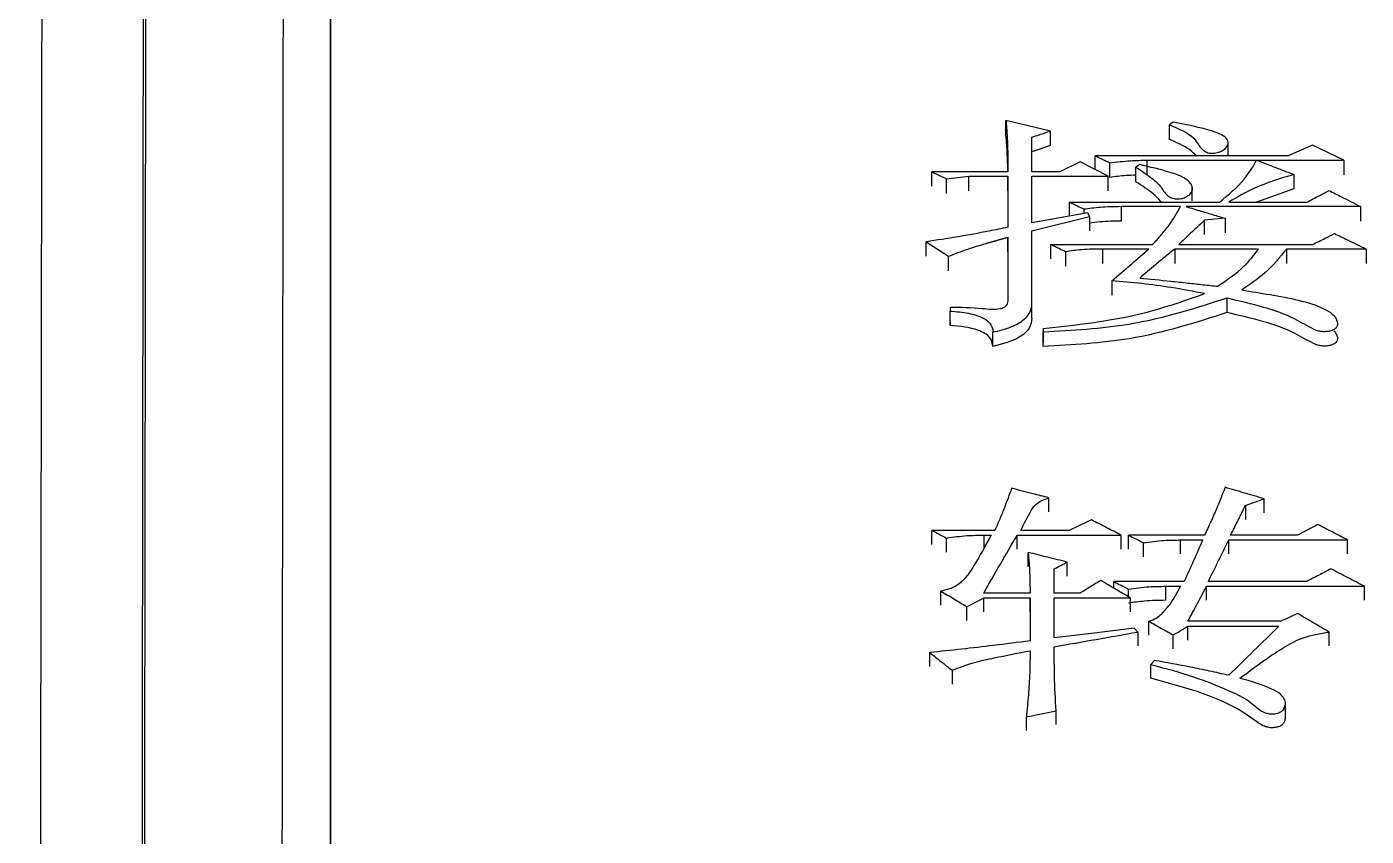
# Model space of a CAD drawing. Header units: millimetres. Extents: x 2136 to 4572, y 748 to 2471.
# Drawn here: x 2803.83 to 2811.63, y 2275.66 to 2280.38 of the extents above; entities that cross this region are included whole.
import ezdxf

# ---------------------------------------------------------------- set-up
doc = ezdxf.new("R2010")
doc.units = ezdxf.units.MM

msp = doc.modelspace()

# ---------------------------------------------------------------- linework, layer by layer
at = {"color": 7, "linetype": 'Continuous', "lineweight": 25}
for p, q in [((2809.79, 2279.7703), (2809.5304, 2279.8319)), ((2809.5304, 2279.7467), (2809.5304, 2279.8319)), ((2809.79, 2279.6852), (2809.79, 2279.7703)), ((2810.5039, 2279.8216), (2810.4822, 2279.8062)), ((2810.4822, 2279.721), (2810.4822, 2279.8062)), ((2809.6818, 2279.5328), (2809.6818, 2279.7343)), ((2809.79, 2279.6852), (2809.6818, 2279.6492)), ((2810.825, 2279.626), (2810.825, 2279.7085)), ((2811.3152, 2279.6879), (2811.1746, 2279.6259)), ((2811.4991, 2279.6001), (2811.3152, 2279.6879)), ((2810.0496, 2279.5455), (2810.0496, 2279.626)), ((2810.0496, 2279.626), (2810.1361, 2279.5846)), ((2811.1746, 2279.6259), (2810.0496, 2279.626)), ((2810.3525, 2279.5152), (2810.3525, 2279.6001)), ((2810.3525, 2279.6001), (2811.4991, 2279.6001)), ((2811.4991, 2279.6001), (2811.4991, 2279.5152)), ((2809.0977, 2279.5328), (2809.1842, 2279.4912)), ((2809.5412, 2279.5328), (2809.0977, 2279.5328)), ((2809.8441, 2279.5328), (2809.6818, 2279.5328)), ((2809.9631, 2279.5898), (2809.8441, 2279.5328)), ((2810.1253, 2279.5068), (2809.9631, 2279.5898)), ((2810.1361, 2279.4997), (2810.1361, 2279.5846)), ((2810.2876, 2279.4739), (2810.2876, 2279.5587)), ((2811.2071, 2279.5172), (2811.2071, 2279.4324)), ((2809.1842, 2279.4912), (2809.314, 2279.5068)), ((2809.1842, 2279.4065), (2809.1842, 2279.4912)), ((2809.314, 2279.5068), (2809.5412, 2279.5068)), ((2809.314, 2279.4221), (2809.314, 2279.5068)), ((2809.5412, 2279.5068), (2809.5412, 2279.2091)), ((2809.5412, 2279.4221), (2809.5412, 2279.5068)), ((2809.6818, 2279.5068), (2810.1253, 2279.5068)), ((2809.6818, 2279.2353), (2809.6818, 2279.5068)), ((2810.1253, 2279.422), (2810.1253, 2279.5068)), ((2810.6143, 2279.3627), (2810.6143, 2279.4478)), ((2811.2071, 2279.4324), (2810.9894, 2279.3557)), ((2810.0063, 2279.293), (2809.6818, 2279.2353)), ((2809.8982, 2279.3557), (2810.7743, 2279.3557)), ((2809.8982, 2279.3557), (2809.8982, 2279.2738)), ((2809.9847, 2279.3139), (2809.9847, 2279.2891)), ((2810.0171, 2279.272), (2810.0063, 2279.293)), ((2810.5472, 2279.3296), (2810.201, 2279.3296)), ((2810.201, 2279.3296), (2810.201, 2279.2451)), ((2811.5965, 2279.3296), (2810.5796, 2279.3296)), ((2810.8284, 2279.3557), (2811.2828, 2279.3557)), ((2811.5965, 2279.3296), (2811.5965, 2279.2451)), ((2809.6818, 2279.188), (2810.0171, 2279.272)), ((2810.0171, 2279.272), (2810.0171, 2279.1876)), ((2810.6878, 2279.1666), (2810.6878, 2279.251)), ((2810.8068, 2279.2615), (2810.8068, 2279.1771)), ((2809.0652, 2279.1249), (2809.195, 2279.0404)), ((2809.0652, 2279.0407), (2809.0652, 2279.1249)), ((2809.5412, 2279.1512), (2809.5412, 2278.7908)), ((2809.5412, 2279.067), (2809.5412, 2279.1512)), ((2809.6818, 2278.7641), (2809.6818, 2279.188)), ((2809.79, 2279.1091), (2810.3849, 2279.109)), ((2809.79, 2279.1091), (2809.79, 2279.0249)), ((2809.8765, 2279.0668), (2809.8765, 2278.9827)), ((2810.3633, 2279.0827), (2810.0929, 2279.0827)), ((2810.0929, 2279.0827), (2810.0929, 2278.9984)), ((2811.0015, 2279.0827), (2810.5147, 2279.0827)), ((2810.5147, 2279.0827), (2810.5147, 2278.9985)), ((2810.5364, 2279.109), (2811.3152, 2279.109)), ((2811.6289, 2279.0826), (2811.1637, 2279.0826)), ((2811.1637, 2279.0826), (2811.1637, 2278.9985)), ((2811.6289, 2279.0826), (2811.6289, 2278.9985)), ((2809.195, 2278.9563), (2809.195, 2279.0404)), ((2810.147, 2278.8973), (2810.147, 2278.8134)), ((2809.2058, 2278.7427), (2809.2058, 2278.7213)), ((2809.2058, 2278.7427), (2809.2058, 2278.7213)), ((2809.6818, 2278.6802), (2809.6818, 2278.764)), ((2810.8174, 2278.7961), (2810.8174, 2278.7123)), ((2809.2058, 2278.6377), (2809.2058, 2278.7213)), ((2809.4547, 2278.5144), (2809.4547, 2278.598)), ((2809.7467, 2278.6195), (2809.7467, 2278.598)), ((2809.7467, 2278.6195), (2809.7467, 2278.5359)), ((2809.7467, 2278.5146), (2809.7467, 2278.598)), ((2809.7793, 2277.5507), (2809.7793, 2277.6328)), ((2810.9258, 2277.5883), (2810.9258, 2277.5063)), ((2811.034, 2277.5452), (2811.034, 2277.6272)), ((2809.4655, 2277.4433), (2809.0977, 2277.4433)), ((2809.4006, 2277.4153), (2809.4438, 2277.4153)), ((2809.4006, 2277.4153), (2809.4006, 2277.3336)), ((2809.5953, 2277.4153), (2810.2011, 2277.4153)), ((2809.8982, 2277.4433), (2809.6169, 2277.4433)), ((2810.2011, 2277.3336), (2810.2011, 2277.4153)), ((2810.6878, 2277.4153), (2810.2443, 2277.4153)), ((2811.2287, 2277.4153), (2810.8393, 2277.4153)), ((2809.1842, 2277.3169), (2809.1842, 2277.3985)), ((2810.3309, 2277.2889), (2810.3309, 2277.3705)), ((2810.5472, 2277.3873), (2810.677, 2277.3873)), ((2810.5472, 2277.3057), (2810.5472, 2277.3873)), ((2810.8285, 2277.3873), (2811.5208, 2277.3873)), ((2810.8285, 2277.3056), (2810.8285, 2277.3873)), ((2811.5208, 2277.3056), (2811.5208, 2277.3873)), ((2809.6602, 2277.2329), (2809.6602, 2277.3144)), ((2809.8874, 2277.1767), (2809.8874, 2277.2582)), ((2809.8116, 2277.0777), (2809.8116, 2277.2188)), ((2810.5688, 2277.1455), (2810.1578, 2277.1455)), ((2810.1578, 2277.1067), (2810.1578, 2277.1455)), ((2810.2443, 2277.0558), (2810.2443, 2277.1003)), ((2810.4607, 2277.1173), (2810.5472, 2277.1173)), ((2810.4607, 2277.036), (2810.4607, 2277.1173)), ((2810.6987, 2277.1173), (2811.6181, 2277.1173)), ((2810.6987, 2277.036), (2810.6987, 2277.1173)), ((2811.2828, 2277.1455), (2810.7095, 2277.1455)), ((2811.6181, 2277.036), (2811.6181, 2277.1173)), ((2809.1517, 2277.0078), (2809.1517, 2277.0891)), ((2809.671, 2277.0777), (2809.4006, 2277.0777)), ((2809.4006, 2277.0494), (2809.671, 2277.0494)), ((2809.4006, 2276.9682), (2809.4006, 2277.0494)), ((2809.671, 2277.0494), (2809.671, 2276.7993)), ((2809.671, 2276.9682), (2809.671, 2277.0494)), ((2809.9631, 2277.0777), (2809.8116, 2277.0777)), ((2809.8116, 2277.0494), (2810.2551, 2277.0494)), ((2809.8116, 2276.8164), (2809.8116, 2277.0494)), ((2810.2551, 2276.9682), (2810.2551, 2277.0494)), ((2809.3032, 2276.9173), (2809.3032, 2276.9984)), ((2810.2984, 2276.8506), (2810.2768, 2276.8734)), ((2810.3633, 2276.8318), (2810.3633, 2276.9132)), ((2811.1314, 2276.9132), (2810.5905, 2276.9132)), ((2810.5905, 2276.8847), (2811.1205, 2276.8847)), ((2810.2984, 2276.8506), (2810.2984, 2276.7697)), ((2810.5039, 2276.7526), (2810.5039, 2276.8335)), ((2811.4127, 2276.7696), (2811.4127, 2276.8505)), ((2809.0869, 2276.65), (2809.0869, 2276.7307)), ((2809.2165, 2276.6277), (2809.2165, 2276.5472)), ((2810.3958, 2276.6849), (2810.3741, 2276.662)), ((2811.1582, 2276.3504), (2811.1582, 2276.4312)), ((2809.6494, 2276.2766), (2809.6494, 2276.3568)), ((2809.8225, 2276.3113), (2809.8225, 2276.3915))]:
    msp.add_line(p, q, dxfattribs=at)
at = {"color": 7, "linetype": 'Continuous', "lineweight": 25, "flags": 128}
for points in [[(2809.0977, 2279.448), (2809.0977, 2279.4692), (2809.0977, 2279.4904), (2809.0977, 2279.5328)], [(2810.3092, 2279.5742), (2810.2984, 2279.5665), (2810.2876, 2279.5587)], [(2810.8068, 2279.2615), (2810.7473, 2279.2563), (2810.6878, 2279.251)], [(2809.0977, 2277.3616), (2809.0977, 2277.3819), (2809.0977, 2277.4027), (2809.0977, 2277.4433)], [(2809.5953, 2277.3336), (2809.5953, 2277.354), (2809.5953, 2277.3748), (2809.5953, 2277.4153)], [(2810.2443, 2277.3336), (2810.2443, 2277.354), (2810.2443, 2277.3747), (2810.2443, 2277.4153)], [(2810.2768, 2276.8734), (2810.0442, 2276.8449), (2809.8116, 2276.8164)], [(2810.5905, 2276.8038), (2810.5905, 2276.8239), (2810.5905, 2276.8445), (2810.5905, 2276.8847)], [(2810.3741, 2276.5814), (2810.3741, 2276.6012), (2810.3741, 2276.6214), (2810.3741, 2276.6417), (2810.3741, 2276.662)], [(2809.6494, 2276.3568), (2809.7359, 2276.3742), (2809.8225, 2276.3915)]]:
    msp.add_lwpolyline(points, dxfattribs=at)
at = {"color": 7, "linetype": 'Continuous', "lineweight": 25}
for points, knots in [([(2805.5944, 2290.1842), (2805.5944, 2290.0801), (2805.5945, 2289.5594), (2805.5945, 2288.1924), (2805.5946, 2286.0326), (2805.5947, 2283.4142), (2805.5947, 2280.9516), (2805.5947, 2277.4438), (2805.5948, 2274.3009), (2805.5948, 2269.9858), (2805.5948, 2265.2987), (2805.5949, 2260.1665), (2805.5949, 2254.7429), (2805.595, 2250.1843), (2805.595, 2244.2618), (2805.5951, 2239.356), (2805.5952, 2232.6771), (2805.5953, 2228.3843), (2805.5953, 2225.3832)], [0, 0, 0, 0, 0.020124, 0.100733, 0.181328, 0.221587, 0.302184, 0.342442, 0.423039, 0.463298, 0.543894, 0.624491, 0.664749, 0.745346, 0.785604, 0.8662, 0.906458, 1, 1, 1, 1]), ([(2805.5949, 2259.0942), (2805.5949, 2260.2789), (2805.5949, 2262.5324), (2805.5948, 2266.5727), (2805.5948, 2270.2802), (2805.5947, 2274.5149), (2805.5947, 2277.5888), (2805.5947, 2281.001), (2805.5946, 2283.9785), (2805.5946, 2286.3219), (2805.5945, 2288.2623), (2805.5944, 2288.9961), (2805.5944, 2289.4929)], [0, 0, 0, 0, 0.072858, 0.13859, 0.270184, 0.335916, 0.467513, 0.533245, 0.664841, 0.796434, 0.862166, 1, 1, 1, 1]), ([(2803.9258, 2289.2361), (2803.9259, 2289.2644), (2803.9262, 2289.3529), (2803.9249, 2288.3666), (2803.9219, 2286.3536), (2803.9173, 2283.291), (2803.9121, 2279.9027), (2803.907, 2276.5653), (2803.9023, 2273.4957), (2803.8968, 2269.8523), (2803.8902, 2265.5815), (2803.883, 2260.9358), (2803.8753, 2255.989), (2803.8671, 2250.8186), (2803.8581, 2245.1343), (2803.8482, 2238.9373), (2803.8375, 2232.2535), (2803.83, 2227.5628), (2803.8261, 2225.1687)], [0, 0, 0, 0, 0.039342, 0.122943, 0.206183, 0.289063, 0.371582, 0.416612, 0.465601, 0.518547, 0.575452, 0.636313, 0.690059, 0.746552, 0.805793, 0.867782, 0.932518, 1, 1, 1, 1]), ([(2804.4311, 2225.0332), (2804.4357, 2228.3324), (2804.4448, 2234.9309), (2804.4577, 2244.3609), (2804.4697, 2253.2416), (2804.4807, 2261.3992), (2804.4904, 2268.6997), (2804.4987, 2275.0169), (2804.5054, 2280.2412), (2804.5105, 2284.2894), (2804.5133, 2286.6933), (2804.5146, 2288.0068), (2804.5148, 2288.3283), (2804.5149, 2288.4891)], [0, 0, 0, 0, 0.0981345, 0.196269, 0.2944034, 0.3925379, 0.4906723, 0.5888066, 0.686941, 0.7850753, 0.8832097, 0.9416048, 1, 1, 1, 1]), ([(2804.4451, 2224.9844), (2804.4484, 2227.3701), (2804.4549, 2232.0767), (2804.4641, 2238.826), (2804.4728, 2245.1685), (2804.4808, 2251.0637), (2804.4881, 2256.4943), (2804.4958, 2262.2273), (2804.5035, 2267.996), (2804.5107, 2273.4762), (2804.5165, 2277.9434), (2804.521, 2281.4662), (2804.5243, 2284.1293), (2804.5265, 2286.0285), (2804.5278, 2287.2596), (2804.5282, 2287.7744), (2804.5283, 2287.9243), (2804.5283, 2287.9491)], [0, 0, 0, 0, 0.07139, 0.140843, 0.208359, 0.273937, 0.337578, 0.399281, 0.488173, 0.572709, 0.652888, 0.72871, 0.800173, 0.867277, 0.930021, 0.988406, 1, 1, 1, 1]), ([(2805.3264, 2287.1661), (2805.3263, 2287.0732), (2805.3263, 2286.9033), (2805.3259, 2286.4557), (2805.3253, 2285.9152), (2805.3246, 2285.2393), (2805.3236, 2284.4317), (2805.3225, 2283.4917), (2805.3212, 2282.4201), (2805.3191, 2280.7106), (2805.3158, 2278.0244), (2805.3106, 2273.8746), (2805.3039, 2268.6582), (2805.2965, 2263.0514), (2805.2889, 2257.3742), (2805.2815, 2251.9071), (2805.2733, 2245.8942), (2805.2643, 2239.3466), (2805.2545, 2232.3037), (2805.2477, 2227.3614), (2805.2442, 2224.8474)], [0, 0, 0, 0, 0.037781, 0.069081, 0.100468, 0.131943, 0.163506, 0.195157, 0.226895, 0.258722, 0.330934, 0.408983, 0.49287, 0.582593, 0.645672, 0.711347, 0.779618, 0.850484, 0.923944, 1, 1, 1, 1]), ([(2809.5304, 2279.8319), (2809.5305, 2279.83), (2809.5308, 2279.8262), (2809.5313, 2279.8205), (2809.5317, 2279.8148), (2809.5321, 2279.8101), (2809.5325, 2279.8053), (2809.5328, 2279.8015), (2809.5331, 2279.7967), (2809.5335, 2279.792), (2809.5339, 2279.7863), (2809.5343, 2279.7815), (2809.5346, 2279.7768), (2809.5349, 2279.773), (2809.5352, 2279.7682), (2809.5355, 2279.7644), (2809.5358, 2279.7596), (2809.5361, 2279.7549), (2809.5365, 2279.7492), (2809.5368, 2279.7444), (2809.5371, 2279.7396), (2809.5373, 2279.7358), (2809.5376, 2279.731), (2809.5378, 2279.7263), (2809.5381, 2279.7215), (2809.5383, 2279.7167), (2809.5385, 2279.712), (2809.5387, 2279.7072), (2809.5389, 2279.7024), (2809.5391, 2279.6986), (2809.5392, 2279.6938), (2809.5394, 2279.689), (2809.5396, 2279.6843), (2809.5397, 2279.6795), (2809.5398, 2279.6747), (2809.54, 2279.6699), (2809.5401, 2279.6651), (2809.5402, 2279.6613), (2809.5403, 2279.6565), (2809.5404, 2279.6517), (2809.5405, 2279.647), (2809.5406, 2279.6422), (2809.5406, 2279.6374), (2809.5407, 2279.6326), (2809.5408, 2279.6278), (2809.5408, 2279.623), (2809.5409, 2279.6182), (2809.5409, 2279.6134), (2809.541, 2279.6096), (2809.541, 2279.6048), (2809.541, 2279.6), (2809.5411, 2279.5952), (2809.5411, 2279.5904), (2809.5411, 2279.5856), (2809.5411, 2279.5808), (2809.5411, 2279.576), (2809.5411, 2279.5722), (2809.5412, 2279.5674), (2809.5412, 2279.5626), (2809.5412, 2279.5578), (2809.5412, 2279.553), (2809.5412, 2279.5482), (2809.5412, 2279.5434), (2809.5412, 2279.5382), (2809.5412, 2279.535), (2809.5412, 2279.5328)], [0, 0, 0, 0, 0.019168, 0.038335, 0.057502, 0.07667, 0.086254, 0.105421, 0.115005, 0.134172, 0.15334, 0.172507, 0.182091, 0.201259, 0.210842, 0.23001, 0.239594, 0.258761, 0.277929, 0.297096, 0.30668, 0.325847, 0.335431, 0.354599, 0.373766, 0.38335, 0.402517, 0.421685, 0.431268, 0.450436, 0.46002, 0.479187, 0.498355, 0.507938, 0.527106, 0.546273, 0.555857, 0.575025, 0.584608, 0.603776, 0.622943, 0.632527, 0.651695, 0.670862, 0.680446, 0.699613, 0.718781, 0.728365, 0.747532, 0.757116, 0.776283, 0.795451, 0.805034, 0.824202, 0.843369, 0.852953, 0.872121, 0.881704, 0.900872, 0.920039, 0.929623, 0.948791, 0.967958, 0.977542, 1, 1, 1, 1]), ([(2809.6818, 2279.7343), (2809.6959, 2279.739), (2809.7209, 2279.7473), (2809.757, 2279.7593), (2809.779, 2279.7666), (2809.79, 2279.7703)], [0, 0, 0, 0, 0.39045, 0.695224, 1, 1, 1, 1]), ([(2810.4822, 2279.8062), (2810.5381, 2279.7832), (2810.6369, 2279.7425), (2810.6553, 2279.6702), (2810.6992, 2279.6459), (2810.7128, 2279.6415), (2810.7286, 2279.6398), (2810.7505, 2279.6413), (2810.776, 2279.6475), (2810.8061, 2279.6635), (2810.827, 2279.6889), (2810.8253, 2279.7226), (2810.7864, 2279.7499), (2810.6833, 2279.788), (2810.5835, 2279.8067), (2810.5039, 2279.8216)], [0, 0, 0, 0, 0.207477, 0.366822, 0.383118, 0.39879, 0.41441, 0.430881, 0.46509, 0.497024, 0.558703, 0.619218, 0.681584, 0.746434, 1, 1, 1, 1]), ([(2809.5408, 2279.5328), (2809.5408, 2279.5352), (2809.5407, 2279.5684), (2809.5383, 2279.6398), (2809.5332, 2279.7085), (2809.5304, 2279.7467)], [0, 0, 0, 0, 0.03409, 0.462178, 1, 1, 1, 1]), ([(2810.6404, 2279.6252), (2810.6275, 2279.6377), (2810.5889, 2279.6756), (2810.525, 2279.7029), (2810.4822, 2279.721)], [0, 0, 0, 0, 0.332313, 1, 1, 1, 1]), ([(2810.1361, 2279.5846), (2810.1759, 2279.5897), (2810.247, 2279.5989), (2810.3202, 2279.5997), (2810.3525, 2279.6001)], [0, 0, 0, 0, 0.558836, 1, 1, 1, 1]), ([(2810.7743, 2279.3557), (2810.8265, 2279.3991), (2810.919, 2279.4759), (2810.9688, 2279.5624), (2810.9905, 2279.6001)], [0, 0, 0, 0, 0.564258, 1, 1, 1, 1]), ([(2810.9906, 2279.6001), (2811.0179, 2279.5897), (2811.0676, 2279.5707), (2811.1397, 2279.543), (2811.1846, 2279.5258), (2811.2071, 2279.5172)], [0, 0, 0, 0, 0.377948, 0.688974, 1, 1, 1, 1]), ([(2810.2876, 2279.5587), (2810.3195, 2279.538), (2810.3755, 2279.5016), (2810.4393, 2279.444), (2810.4588, 2279.398), (2810.4991, 2279.3793), (2810.5177, 2279.3745), (2810.5362, 2279.3736), (2810.5552, 2279.3765), (2810.5788, 2279.385), (2810.6028, 2279.4003), (2810.6178, 2279.4229), (2810.6164, 2279.448), (2810.6005, 2279.4744), (2810.5596, 2279.5043), (2810.4601, 2279.5395), (2810.3695, 2279.5604), (2810.3092, 2279.5742)], [0, 0, 0, 0, 0.148754, 0.260728, 0.372296, 0.394322, 0.416456, 0.432197, 0.447933, 0.473769, 0.515229, 0.556405, 0.603707, 0.651901, 0.70837, 0.805731, 1, 1, 1, 1]), ([(2811.2071, 2279.5171), (2811.1276, 2279.4925), (2810.9862, 2279.4486), (2810.8765, 2279.384), (2810.8284, 2279.3557)], [0, 0, 0, 0, 0.562196, 1, 1, 1, 1]), ([(2810.2831, 2279.5126), (2810.2653, 2279.5122), (2810.2154, 2279.5111), (2810.1672, 2279.5042), (2810.1361, 2279.4997)], [0, 0, 0, 0, 0.356584, 1, 1, 1, 1]), ([(2810.4357, 2279.3557), (2810.4341, 2279.3576), (2810.42, 2279.3743), (2810.3777, 2279.4164), (2810.3229, 2279.4513), (2810.2876, 2279.4739)], [0, 0, 0, 0, 0.043567, 0.383967, 1, 1, 1, 1]), ([(2811.2828, 2279.3557), (2811.2948, 2279.362), (2811.3188, 2279.3746), (2811.3621, 2279.3972), (2811.3933, 2279.4135), (2811.4126, 2279.4235)], [0, 0, 0, 0, 0.277776, 0.555554, 1, 1, 1, 1]), ([(2811.4126, 2279.4235), (2811.4369, 2279.4111), (2811.4797, 2279.3893), (2811.541, 2279.358), (2811.578, 2279.339), (2811.5965, 2279.3296)], [0, 0, 0, 0, 0.396526, 0.698263, 1, 1, 1, 1]), ([(2809.9847, 2279.3139), (2809.9723, 2279.3199), (2809.9517, 2279.3299), (2809.9229, 2279.3438), (2809.9064, 2279.3518), (2809.8982, 2279.3557)], [0, 0, 0, 0, 0.428361, 0.714181, 1, 1, 1, 1]), ([(2810.201, 2279.3296), (2810.1599, 2279.329), (2810.0867, 2279.3279), (2810.0158, 2279.3182), (2809.9847, 2279.3139)], [0, 0, 0, 0, 0.561072, 1, 1, 1, 1]), ([(2810.3849, 2279.109), (2810.4019, 2279.1275), (2810.4358, 2279.1645), (2810.4951, 2279.2372), (2810.5267, 2279.2932), (2810.5472, 2279.3296)], [0, 0, 0, 0, 0.259479, 0.519027, 1, 1, 1, 1]), ([(2810.5796, 2279.3296), (2810.609, 2279.3208), (2810.6616, 2279.3051), (2810.7373, 2279.2824), (2810.7836, 2279.2685), (2810.8068, 2279.2615)], [0, 0, 0, 0, 0.387874, 0.693937, 1, 1, 1, 1]), ([(2809.5412, 2279.2091), (2809.5045, 2279.2017), (2809.4079, 2279.1823), (2809.2503, 2279.1523), (2809.127, 2279.134), (2809.0652, 2279.1249)], [0, 0, 0, 0, 0.234581, 0.616855, 1, 1, 1, 1]), ([(2810.201, 2279.2451), (2810.1599, 2279.2446), (2810.0977, 2279.2439), (2810.0375, 2279.2359), (2810.0171, 2279.2332)], [0, 0, 0, 0, 0.66153, 1, 1, 1, 1]), ([(2810.6878, 2279.251), (2810.6711, 2279.2354), (2810.6375, 2279.2039), (2810.587, 2279.1566), (2810.5532, 2279.1249), (2810.5364, 2279.109)], [0, 0, 0, 0, 0.331513, 0.665756, 1, 1, 1, 1]), ([(2809.195, 2279.0404), (2809.2323, 2279.0548), (2809.2881, 2279.0763), (2809.3574, 2279.098), (2809.3922, 2279.1086), (2809.4085, 2279.1134), (2809.4172, 2279.116), (2809.4222, 2279.1175), (2809.4285, 2279.1193), (2809.4335, 2279.1208), (2809.4398, 2279.1226), (2809.4449, 2279.1241), (2809.4499, 2279.1255), (2809.455, 2279.127), (2809.46, 2279.1284), (2809.4663, 2279.1302), (2809.4714, 2279.1316), (2809.4777, 2279.1334), (2809.4827, 2279.1348), (2809.4891, 2279.1366), (2809.4941, 2279.1381), (2809.5005, 2279.1398), (2809.5055, 2279.1413), (2809.5119, 2279.143), (2809.5169, 2279.1444), (2809.5233, 2279.1462), (2809.5283, 2279.1476), (2809.5347, 2279.1494), (2809.5386, 2279.1505), (2809.5412, 2279.1512)], [0, 0, 0, 0, 0.340494, 0.510588, 0.595628, 0.638147, 0.648777, 0.670037, 0.680666, 0.701926, 0.712556, 0.733815, 0.744445, 0.755075, 0.776334, 0.786964, 0.808224, 0.818854, 0.840113, 0.850743, 0.872003, 0.882632, 0.903892, 0.914522, 0.935781, 0.946411, 0.967671, 0.9783, 1, 1, 1, 1]), ([(2811.3152, 2279.109), (2811.3277, 2279.1151), (2811.3527, 2279.1273), (2811.3959, 2279.1483), (2811.4267, 2279.1633), (2811.445, 2279.1722)], [0, 0, 0, 0, 0.288433, 0.576865, 1, 1, 1, 1]), ([(2811.445, 2279.1722), (2811.47, 2279.1601), (2811.5131, 2279.1391), (2811.5744, 2279.1092), (2811.6108, 2279.0915), (2811.6289, 2279.0826)], [0, 0, 0, 0, 0.407195, 0.703597, 1, 1, 1, 1]), ([(2809.8765, 2279.0668), (2809.8642, 2279.0729), (2809.8436, 2279.0829), (2809.8147, 2279.097), (2809.7982, 2279.105), (2809.79, 2279.1091)], [0, 0, 0, 0, 0.428361, 0.714181, 1, 1, 1, 1]), ([(2810.0929, 2279.0827), (2810.0518, 2279.082), (2809.9785, 2279.0809), (2809.9076, 2279.0711), (2809.8765, 2279.0668)], [0, 0, 0, 0, 0.5610721, 1, 1, 1, 1]), ([(2810.147, 2278.8973), (2810.1833, 2278.9285), (2810.2375, 2278.9751), (2810.3096, 2279.0368), (2810.3454, 2279.0674), (2810.3633, 2279.0827)], [0, 0, 0, 0, 0.503826, 0.751913, 1, 1, 1, 1]), ([(2810.5147, 2279.0827), (2810.4955, 2279.0674), (2810.457, 2279.037), (2810.3879, 2278.9807), (2810.3394, 2278.9391), (2810.3092, 2278.9132)], [0, 0, 0, 0, 0.273449, 0.546904, 1, 1, 1, 1]), ([(2810.7636, 2278.8653), (2810.8188, 2278.903), (2810.9169, 2278.9698), (2810.9758, 2279.0484), (2811.0015, 2279.0827)], [0, 0, 0, 0, 0.563785, 1, 1, 1, 1]), ([(2811.1637, 2279.0826), (2811.1261, 2279.0351), (2811.0586, 2278.9496), (2810.9516, 2278.8765), (2810.9041, 2278.8441)], [0, 0, 0, 0, 0.556253, 1, 1, 1, 1]), ([(2810.6877, 2278.8228), (2810.623, 2278.8351), (2810.5029, 2278.8581), (2810.3215, 2278.882), (2810.2052, 2278.8922), (2810.147, 2278.8973)], [0, 0, 0, 0, 0.368096, 0.683267, 1, 1, 1, 1]), ([(2810.3092, 2278.9132), (2810.3696, 2278.9074), (2810.4634, 2278.8985), (2810.5867, 2278.8849), (2810.6778, 2278.8749), (2810.7357, 2278.8684), (2810.7636, 2278.8653)], [0, 0, 0, 0, 0.3974374, 0.6170172, 0.8157107, 1, 1, 1, 1]), ([(2809.7467, 2278.6195), (2809.9371, 2278.6404), (2810.2743, 2278.6774), (2810.5624, 2278.7787), (2810.6877, 2278.8228)], [0, 0, 0, 0, 0.564773, 1, 1, 1, 1]), ([(2810.9041, 2278.844), (2810.9587, 2278.8352), (2811.1235, 2278.8085), (2811.3188, 2278.7723), (2811.4352, 2278.7052), (2811.4579, 2278.6712), (2811.4631, 2278.6445), (2811.4582, 2278.6276), (2811.4462, 2278.6156), (2811.4286, 2278.6073), (2811.4057, 2278.6017), (2811.3787, 2278.5998), (2811.3482, 2278.604), (2811.2902, 2278.6296), (2811.203, 2278.6872), (2811.0285, 2278.7474), (2810.8898, 2278.7794), (2810.8175, 2278.7961)], [0, 0, 0, 0, 0.113866, 0.34337, 0.39359, 0.444116, 0.471653, 0.490478, 0.50521, 0.519932, 0.535866, 0.554481, 0.573032, 0.596509, 0.70042, 0.843829, 1, 1, 1, 1]), ([(2809.5412, 2278.7908), (2809.5408, 2278.7783), (2809.5404, 2278.7609), (2809.5213, 2278.7403), (2809.4729, 2278.7255), (2809.3626, 2278.7392), (2809.2672, 2278.7413), (2809.2058, 2278.7427)], [0, 0, 0, 0, 0.163972, 0.228894, 0.296062, 0.547773, 1, 1, 1, 1]), ([(2809.4547, 2278.598), (2809.4908, 2278.6069), (2809.5618, 2278.6244), (2809.6373, 2278.6678), (2809.6769, 2278.7166), (2809.6802, 2278.7483), (2809.6818, 2278.7641)], [0, 0, 0, 0, 0.291064, 0.572494, 0.787521, 1, 1, 1, 1]), ([(2810.8175, 2278.7962), (2810.633, 2278.7365), (2810.3004, 2278.629), (2809.9173, 2278.6076), (2809.7467, 2278.598)], [0, 0, 0, 0, 0.554855, 1, 1, 1, 1]), ([(2809.2058, 2278.6589), (2809.2058, 2278.6549), (2809.2058, 2278.6478), (2809.2058, 2278.6407), (2809.2058, 2278.6375)], [0, 0, 0, 0, 0.56, 1, 1, 1, 1]), ([(2809.2058, 2278.7213), (2809.2418, 2278.7181), (2809.3127, 2278.7119), (2809.4011, 2278.6841), (2809.4489, 2278.6414), (2809.4527, 2278.6124), (2809.4547, 2278.598)], [0, 0, 0, 0, 0.292624, 0.57669, 0.790427, 1, 1, 1, 1]), ([(2809.6818, 2278.6802), (2809.679, 2278.6602), (2809.6733, 2278.6198), (2809.6004, 2278.5537), (2809.5105, 2278.5294), (2809.4547, 2278.5144)], [0, 0, 0, 0, 0.270977, 0.547553, 1, 1, 1, 1]), ([(2810.8175, 2278.7123), (2810.633, 2278.6527), (2810.3004, 2278.5454), (2809.9173, 2278.524), (2809.7467, 2278.5144)], [0, 0, 0, 0, 0.554801, 1, 1, 1, 1]), ([(2811.4411, 2278.6051), (2811.4477, 2278.5972), (2811.46, 2278.5824), (2811.4629, 2278.5608), (2811.4582, 2278.544), (2811.4462, 2278.5321), (2811.4287, 2278.5238), (2811.4058, 2278.5181), (2811.3788, 2278.5162), (2811.3483, 2278.5204), (2811.2902, 2278.5459), (2811.2031, 2278.6035), (2811.0285, 2278.6636), (2810.8898, 2278.6956), (2810.8175, 2278.7123)], [0, 0, 0, 0, 0.052966, 0.099864, 0.131895, 0.156969, 0.182027, 0.209154, 0.240887, 0.272554, 0.312547, 0.48946, 0.733777, 1, 1, 1, 1]), ([(2809.4547, 2278.5144), (2809.4515, 2278.5328), (2809.4452, 2278.5703), (2809.354, 2278.6234), (2809.2627, 2278.6321), (2809.2058, 2278.6375)], [0, 0, 0, 0, 0.267361, 0.543633, 1, 1, 1, 1]), ([(2809.5628, 2277.6883), (2809.5494, 2277.6502), (2809.5282, 2277.5903), (2809.494, 2277.5087), (2809.475, 2277.4651), (2809.4655, 2277.4433)], [0, 0, 0, 0, 0.465077, 0.732516, 1, 1, 1, 1]), ([(2809.7792, 2277.6328), (2809.7485, 2277.6407), (2809.6971, 2277.6539), (2809.625, 2277.6724), (2809.5836, 2277.683), (2809.5628, 2277.6883)], [0, 0, 0, 0, 0.425233, 0.712616, 1, 1, 1, 1]), ([(2810.8068, 2277.6939), (2810.7905, 2277.6518), (2810.7643, 2277.5843), (2810.7229, 2277.4915), (2810.6995, 2277.4407), (2810.6878, 2277.4153)], [0, 0, 0, 0, 0.452168, 0.726066, 1, 1, 1, 1]), ([(2811.034, 2277.6272), (2810.9961, 2277.6383), (2810.9204, 2277.6606), (2810.8447, 2277.6828), (2810.8068, 2277.6939)], [0, 0, 0, 0, 0.499999, 1, 1, 1, 1]), ([(2809.6169, 2277.4433), (2809.6357, 2277.4816), (2809.6619, 2277.5351), (2809.7068, 2277.6051), (2809.7549, 2277.6235), (2809.7792, 2277.6328)], [0, 0, 0, 0, 0.554938, 0.7747379, 1, 1, 1, 1]), ([(2810.8393, 2277.4153), (2810.8537, 2277.4442), (2810.8825, 2277.502), (2810.9114, 2277.5595), (2810.9258, 2277.5883)], [0, 0, 0, 0, 0.4999992, 1, 1, 1, 1]), ([(2810.9258, 2277.5883), (2810.9438, 2277.5948), (2810.9799, 2277.6078), (2811.016, 2277.6207), (2811.034, 2277.6272)], [0, 0, 0, 0, 0.499998, 1, 1, 1, 1]), ([(2810.028, 2277.5047), (2810.0063, 2277.4945), (2809.9631, 2277.474), (2809.9198, 2277.4535), (2809.8982, 2277.4433)], [0, 0, 0, 0, 0.499998, 1, 1, 1, 1]), ([(2810.2011, 2277.4153), (2810.1722, 2277.4302), (2810.1145, 2277.4601), (2810.0568, 2277.4898), (2810.028, 2277.5047)], [0, 0, 0, 0, 0.5, 1, 1, 1, 1]), ([(2809.0977, 2277.4433), (2809.1121, 2277.4359), (2809.141, 2277.4209), (2809.1698, 2277.406), (2809.1842, 2277.3985)], [0, 0, 0, 0, 0.5, 1, 1, 1, 1]), ([(2809.4438, 2277.4153), (2809.4119, 2277.3559), (2809.3632, 2277.2653), (2809.2951, 2277.1621), (2809.2293, 2277.1076), (2809.1779, 2277.0953), (2809.1518, 2277.0891)], [0, 0, 0, 0, 0.4936188, 0.7520723, 0.8741797, 1, 1, 1, 1]), ([(2809.1842, 2277.3985), (2809.224, 2277.4041), (2809.2951, 2277.4141), (2809.3683, 2277.4149), (2809.4006, 2277.4153)], [0, 0, 0, 0, 0.5588349, 1, 1, 1, 1]), ([(2809.4006, 2277.0777), (2809.433, 2277.1342), (2809.4979, 2277.2472), (2809.5628, 2277.3593), (2809.5953, 2277.4153)], [0, 0, 0, 0, 0.5, 1, 1, 1, 1]), ([(2810.2443, 2277.4153), (2810.2587, 2277.4079), (2810.2876, 2277.3929), (2810.3164, 2277.378), (2810.3309, 2277.3705)], [0, 0, 0, 0, 0.5, 1, 1, 1, 1]), ([(2811.3477, 2277.4768), (2811.3279, 2277.4666), (2811.2882, 2277.4461), (2811.2485, 2277.4256), (2811.2287, 2277.4153)], [0, 0, 0, 0, 0.499999, 1, 1, 1, 1]), ([(2811.5208, 2277.3873), (2811.4919, 2277.4022), (2811.4342, 2277.4321), (2811.3765, 2277.4619), (2811.3477, 2277.4768)], [0, 0, 0, 0, 0.5, 1, 1, 1, 1]), ([(2810.3309, 2277.3705), (2810.3706, 2277.3761), (2810.4418, 2277.3861), (2810.5149, 2277.3869), (2810.5472, 2277.3873)], [0, 0, 0, 0, 0.558835, 1, 1, 1, 1]), ([(2810.677, 2277.3873), (2810.659, 2277.3471), (2810.6229, 2277.2668), (2810.5869, 2277.1859), (2810.5688, 2277.1455)], [0, 0, 0, 0, 0.5, 1, 1, 1, 1]), ([(2810.7095, 2277.1455), (2810.7293, 2277.1859), (2810.769, 2277.2668), (2810.8086, 2277.3471), (2810.8285, 2277.3873)], [0, 0, 0, 0, 0.5000002, 1, 1, 1, 1]), ([(2809.6602, 2277.3144), (2809.6618, 2277.2944), (2809.6649, 2277.2543), (2809.6694, 2277.1755), (2809.6704, 2277.1165), (2809.671, 2277.0777)], [0, 0, 0, 0, 0.2547769, 0.5095601, 1, 1, 1, 1]), ([(2809.8874, 2277.2582), (2809.8495, 2277.2676), (2809.7738, 2277.2863), (2809.6981, 2277.3051), (2809.6602, 2277.3144)], [0, 0, 0, 0, 0.499999, 1, 1, 1, 1]), ([(2809.8116, 2277.2188), (2809.8243, 2277.2254), (2809.8495, 2277.2385), (2809.8747, 2277.2517), (2809.8874, 2277.2582)], [0, 0, 0, 0, 0.500001, 1, 1, 1, 1]), ([(2811.4234, 2277.2188), (2811.4, 2277.2066), (2811.3531, 2277.1822), (2811.3062, 2277.1577), (2811.2828, 2277.1455)], [0, 0, 0, 0, 0.499999, 1, 1, 1, 1]), ([(2811.6181, 2277.1173), (2811.5857, 2277.1342), (2811.5208, 2277.1681), (2811.4559, 2277.2019), (2811.4234, 2277.2188)], [0, 0, 0, 0, 0.5, 1, 1, 1, 1]), ([(2810.0821, 2277.1512), (2810.0622, 2277.1389), (2810.0226, 2277.1145), (2809.9829, 2277.09), (2809.9631, 2277.0777)], [0, 0, 0, 0, 0.499998, 1, 1, 1, 1]), ([(2810.2551, 2277.0494), (2810.2263, 2277.0664), (2810.1686, 2277.1003), (2810.1109, 2277.1342), (2810.0821, 2277.1512)], [0, 0, 0, 0, 0.5, 1, 1, 1, 1]), ([(2810.1578, 2277.1455), (2810.1722, 2277.138), (2810.2011, 2277.1229), (2810.2299, 2277.1079), (2810.2443, 2277.1003)], [0, 0, 0, 0, 0.5, 1, 1, 1, 1]), ([(2810.2443, 2277.1003), (2810.2841, 2277.1059), (2810.3552, 2277.116), (2810.4284, 2277.1169), (2810.4607, 2277.1173)], [0, 0, 0, 0, 0.558835, 1, 1, 1, 1]), ([(2810.5472, 2277.1173), (2810.527, 2277.0803), (2810.4962, 2277.0239), (2810.4443, 2276.9624), (2810.4076, 2276.9278), (2810.3782, 2276.9181), (2810.3633, 2276.9132)], [0, 0, 0, 0, 0.494008, 0.754052, 0.875824, 1, 1, 1, 1]), ([(2810.5905, 2276.9132), (2810.6085, 2276.9473), (2810.6446, 2277.0155), (2810.6806, 2277.0833), (2810.6987, 2277.1173)], [0, 0, 0, 0, 0.5, 1, 1, 1, 1]), ([(2809.1518, 2277.089), (2809.177, 2277.074), (2809.2275, 2277.0438), (2809.278, 2277.0135), (2809.3032, 2276.9984)], [0, 0, 0, 0, 0.5, 1, 1, 1, 1]), ([(2809.3032, 2276.9984), (2809.3195, 2277.0069), (2809.3519, 2277.0239), (2809.3844, 2277.0409), (2809.4006, 2277.0494)], [0, 0, 0, 0, 0.500002, 1, 1, 1, 1]), ([(2810.4607, 2277.0356), (2810.4196, 2277.0349), (2810.3464, 2277.0337), (2810.2754, 2277.0233), (2810.2443, 2277.0187)], [0, 0, 0, 0, 0.5610853, 1, 1, 1, 1]), ([(2811.2287, 2276.9586), (2811.2125, 2276.9511), (2811.18, 2276.9359), (2811.1476, 2276.9208), (2811.1314, 2276.9132)], [0, 0, 0, 0, 0.499999, 1, 1, 1, 1]), ([(2811.4126, 2276.8505), (2811.389, 2276.8645), (2811.3465, 2276.8895), (2811.2852, 2276.9255), (2811.2475, 2276.9476), (2811.2287, 2276.9586)], [0, 0, 0, 0, 0.386049, 0.693024, 1, 1, 1, 1]), ([(2810.3633, 2276.9132), (2810.3753, 2276.9064), (2810.3995, 2276.8927), (2810.4463, 2276.8662), (2810.4812, 2276.8464), (2810.5039, 2276.8335)], [0, 0, 0, 0, 0.257094, 0.514188, 1, 1, 1, 1]), ([(2810.5039, 2276.8335), (2810.5184, 2276.842), (2810.5472, 2276.8591), (2810.5761, 2276.8762), (2810.5905, 2276.8847)], [0, 0, 0, 0, 0.500001, 1, 1, 1, 1]), ([(2811.1205, 2276.8847), (2811.0719, 2276.8373), (2810.9745, 2276.7423), (2810.8771, 2276.6467), (2810.8285, 2276.5989)], [0, 0, 0, 0, 0.5, 1, 1, 1, 1]), ([(2809.671, 2276.7993), (2809.5999, 2276.7902), (2809.4674, 2276.7732), (2809.2725, 2276.7507), (2809.1488, 2276.7374), (2809.0869, 2276.7307)], [0, 0, 0, 0, 0.366425, 0.683185, 1, 1, 1, 1]), ([(2809.8116, 2276.765), (2809.8928, 2276.7793), (2810.055, 2276.8078), (2810.2173, 2276.8363), (2810.2984, 2276.8506)], [0, 0, 0, 0, 0.5, 1, 1, 1, 1]), ([(2810.8934, 2276.5816), (2810.9734, 2276.6417), (2811.0854, 2276.7257), (2811.2577, 2276.8241), (2811.3606, 2276.8417), (2811.4126, 2276.8505)], [0, 0, 0, 0, 0.553442, 0.773992, 1, 1, 1, 1]), ([(2809.0869, 2276.7307), (2809.1085, 2276.7136), (2809.1517, 2276.6793), (2809.1949, 2276.6449), (2809.2165, 2276.6277)], [0, 0, 0, 0, 0.5, 1, 1, 1, 1]), ([(2809.2165, 2276.6277), (2809.2593, 2276.6443), (2809.3365, 2276.6741), (2809.4931, 2276.7069), (2809.6014, 2276.7284), (2809.671, 2276.7421)], [0, 0, 0, 0, 0.308167, 0.555958, 1, 1, 1, 1]), ([(2809.671, 2276.7421), (2809.6705, 2276.699), (2809.6696, 2276.6135), (2809.6612, 2276.485), (2809.6533, 2276.3995), (2809.6494, 2276.3568)], [0, 0, 0, 0, 0.337206, 0.668546, 1, 1, 1, 1]), ([(2809.8225, 2276.3915), (2809.8185, 2276.4598), (2809.8144, 2276.5298), (2809.8129, 2276.6014), (2809.8128, 2276.6067), (2809.8127, 2276.612), (2809.8126, 2276.6172), (2809.8125, 2276.6225), (2809.8124, 2276.6278), (2809.8124, 2276.6331), (2809.8123, 2276.6384), (2809.8122, 2276.6454), (2809.8121, 2276.6525), (2809.8121, 2276.6595), (2809.812, 2276.6648), (2809.812, 2276.6701), (2809.8119, 2276.6754), (2809.8119, 2276.6806), (2809.8119, 2276.6859), (2809.8118, 2276.6912), (2809.8118, 2276.6982), (2809.8118, 2276.7053), (2809.8117, 2276.7123), (2809.8117, 2276.7176), (2809.8117, 2276.7228), (2809.8117, 2276.7281), (2809.8117, 2276.7334), (2809.8117, 2276.7387), (2809.8117, 2276.7439), (2809.8117, 2276.7492), (2809.8117, 2276.7562), (2809.8116, 2276.7615), (2809.8116, 2276.765)], [0, 0, 0, 0, 0.54643, 0.560604, 0.574777, 0.588951, 0.603124, 0.617298, 0.631471, 0.645645, 0.659818, 0.673992, 0.702338, 0.716512, 0.730685, 0.744859, 0.759032, 0.773206, 0.787379, 0.801553, 0.815726, 0.844073, 0.858247, 0.87242, 0.886594, 0.900767, 0.914941, 0.929114, 0.943288, 0.957461, 0.971635, 1, 1, 1, 1]), ([(2810.3741, 2276.662), (2810.4582, 2276.6394), (2810.6162, 2276.5969), (2810.7976, 2276.5236), (2810.9182, 2276.4689), (2810.9713, 2276.4283), (2811.002, 2276.4004), (2811.0313, 2276.3817), (2811.0637, 2276.3738), (2811.0905, 2276.3732), (2811.1159, 2276.3778), (2811.1357, 2276.387), (2811.1508, 2276.402), (2811.16, 2276.4254), (2811.1577, 2276.4564), (2811.131, 2276.4911), (2811.0452, 2276.5381), (2810.9581, 2276.5631), (2810.8934, 2276.5816)], [0, 0, 0, 0, 0.197624, 0.371591, 0.471167, 0.521337, 0.556787, 0.592598, 0.61138, 0.630161, 0.649113, 0.666951, 0.682877, 0.711545, 0.752921, 0.793459, 0.846543, 1, 1, 1, 1]), ([(2810.8285, 2276.5989), (2810.7912, 2276.607), (2810.7167, 2276.6234), (2810.5733, 2276.6535), (2810.4655, 2276.6726), (2810.3958, 2276.6849)], [0, 0, 0, 0, 0.260983, 0.521979, 1, 1, 1, 1]), ([(2811.1565, 2276.35), (2811.1562, 2276.3427), (2811.1556, 2276.33), (2811.1443, 2276.3137), (2811.1286, 2276.3022), (2811.1081, 2276.2953), (2811.0844, 2276.2924), (2811.059, 2276.2938), (2811.0302, 2276.302), (2810.9721, 2276.3405), (2810.8002, 2276.467), (2810.5574, 2276.5319), (2810.3741, 2276.5809)], [0, 0, 0, 0, 0.036339, 0.063949, 0.086857, 0.109806, 0.132721, 0.158106, 0.184428, 0.22567, 0.415316, 1, 1, 1, 1])]:
    msp.add_open_spline(points, degree=3, knots=knots, dxfattribs=at)

doc.saveas('drawing.dxf')
